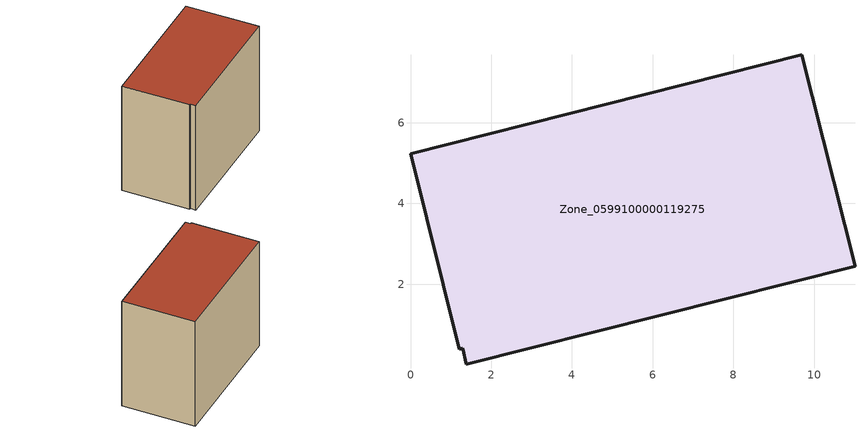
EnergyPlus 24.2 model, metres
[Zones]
Zone_0599100000119275
 floor ground (C_G): 1.3,0.41 1.21,0.39 0,5.23 9.69,7.68 11.01,2.44 1.39,0.02 z0
 wall outside (C_F): 11.01,2.44 9.69,7.68 0,5.23 1.21,0.39 1.3,0.41 1.39,0.02 11.01,2.44 z0:8.56
 roof outside (C_R): 1.39,0.02 11.01,2.44 9.69,7.68 0,5.23 1.21,0.39 1.3,0.41 z8.56
[BUILDING]
Pand.0599100000119275: North Axis=0; Terrain=City; Loads Convergence Tolerance Value=0.04; Temperature Convergence Tolerance Value=0.4; Solar Distribution=FullExterior; Maximum Number of Warmup Days=25; Minimum Number of Warmup Days=1
[Site:Location]
Rotterdam.The.Hague.AP_ZH_NLD Design_Conditions: Latitude=51.96; Longitude=4.45; Time Zone=1; Elevation=-4.5
[SITE:GROUNDTEMPERATURE:BUILDINGSURFACE]
18, 18, 18, 18, 18, 18, 18, 18, 18, 18, 18, 18
[MATERIAL] Thermal Absorptance=0.9; Solar Absorptance=0.7; Visible Absorptance=0.7
Name | Roughness | Thickness | Conductivity | Density | Specific Heat
G.TI.1975-1991 | MediumSmooth | 0.15 | 0.288461 | 540 | 1210
F.TI.1975-1991 | Rough | 0.3 | 0.230769 | 1920 | 840
R.TI.1975-1991 | MediumRough | 0.2 | 0.153846 | 1500 | 1000
[CONSTRUCTION]
C_G: G.TI.1975-1991
C_F: F.TI.1975-1991
C_R: R.TI.1975-1991
[ZONE]
Zone_0599100000119275: Type=1; Multiplier=1; Ceiling Height=Autocalculate; Volume=Autocalculate; Floor Area=autocalculate; Part of Total Floor Area=Yes
[ZONEINFILTRATION:DESIGNFLOWRATE]
Infil_Zone_0599100000119275: Zone or ZoneList or Space or SpaceList=Zone_0599100000119275; Schedule=AlwaysOn; Design Flow Rate Calculation Method=Flow/Area; Flow Rate per Floor Area=0.003; Constant Term Coefficient=1; Temperature Term Coefficient=0; Velocity Term Coefficient=0; Velocity Squared Term Coefficient=0
[HVACTEMPLATE:ZONE:IDEALLOADSAIRSYSTEM]
Zone_0599100000119275: Maximum Heating Supply Air Temperature=50; Minimum Cooling Supply Air Temperature=13; Maximum Heating Supply Air Humidity Ratio=0.0156; Minimum Cooling Supply Air Humidity Ratio=0.0077; Heating Limit=NoLimit; Cooling Limit=NoLimit; Dehumidification Control Type=ConstantSensibleHeatRatio; Cooling Sensible Heat Ratio=0.7; Dehumidification Setpoint=60; Humidification Control Type=None; Humidification Setpoint=30; Outdoor Air Method=None; Outdoor Air Flow Rate per Person=0.00944; Outdoor Air Flow Rate per Zone Floor Area=0; Outdoor Air Flow Rate per Zone=0; Demand Controlled Ventilation Type=None; Outdoor Air Economizer Type=NoEconomizer; Heat Recovery Type=None; Sensible Heat Recovery Effectiveness=0.7; Latent Heat Recovery Effectiveness=0.65
[ZONECONTROL:THERMOSTAT]
ThermostatControl_Zone_0599100000119275: Zone or ZoneList=Zone_0599100000119275; Control Type Schedule=DualSetpointControlType; Control 1=Thermostat_Zone_0599100000119275; Temperature Difference Between Cutout And Setpoint=0
[THERMOSTATSETPOINT:DUALSETPOINT]
Thermostat_Zone_0599100000119275: Heating Setpoint Temperature Schedule=HeatingSetpoint_Zone_0599100000119275; Cooling Setpoint Temperature Schedule=CoolingSetpoint_Zone_0599100000119275
[SCHEDULE:COMPACT]
HeatingSetpoint_Zone_0599100000119275: Through: 12/31, For: AllDays, Until: 24:00, 21
CoolingSetpoint_Zone_0599100000119275: Through: 12/31, For: AllDays, Until: 24:00, 24
DualSetpointControlType: Through: 12/31, For: AllDays, Until: 24:00, 4
AlwaysOn: Through: 12/31, For: AllDays, Until: 24:00, 1
